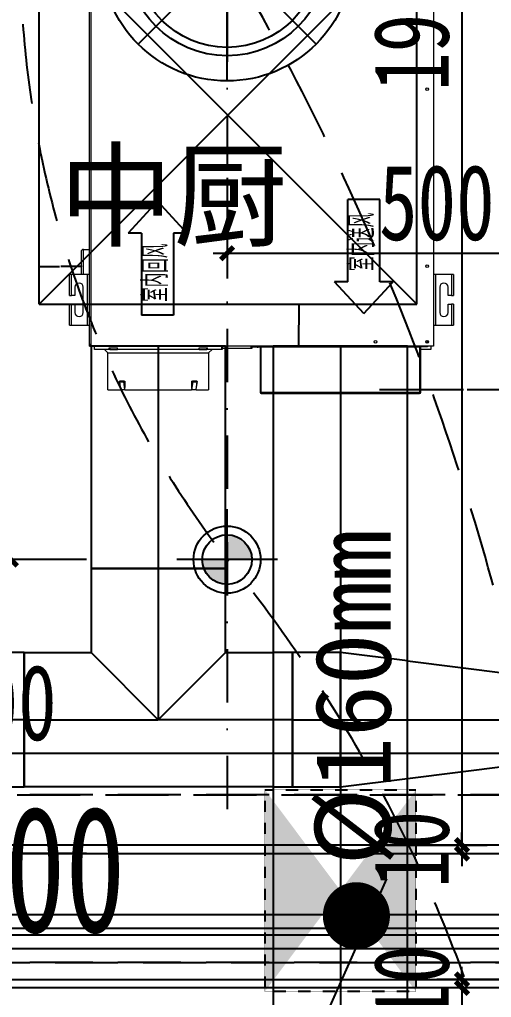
# Model space of a CAD drawing. Header units: millimetres. Extents: x -297 to 39764, y -29258 to 20315.
# Drawn here: x 13760 to 14322, y -18684 to -17519 of the extents above; entities that cross this region are included whole.
import ezdxf

# ---------------------------------------------------------------- set-up
doc = ezdxf.new("R2010")
doc.units = ezdxf.units.MM
for name, pattern in [('_DASH', [0.6, 0.4, -0.2]), ('CENTER2', [1.125, 0.75, -0.125, 0.125, -0.125]), ('DASH', [0.35, 0.25, -0.1]), ('DASHDOT2', [12.7, 6.35, -3.175, 0, -3.175]), ('HIDDEN', [9.525, 6.35, -3.175]), ('HIDDEN2', [0.1875, 0.125, -0.0625])]:
    doc.linetypes.add(name, pattern=pattern)
doc.layers.get('Defpoints').update_dxf_attribs({"color": 250})
for name, color, linetype in [('.-P平面尺寸', 30, 'DASH'), ('.-P建筑梁位', 4, 'Continuous'), ('.P-中心线', 214, 'DASH'), ('.P-墙体尺寸标注', 252, 'Continuous'), ('.p-灯具连线', 6, 'Continuous'), ('.P-装饰轮廓', 180, 'Continuous'), ('.P-门', 4, 'Continuous'), ('.PC-天花尺寸标注', 252, 'Continuous'), ('.PC-天花灯具', 203, 'Continuous'), ('.PC-天花造型', 163, 'Continuous'), ('.PC-灯具尺寸标注', 252, 'Continuous'), ('.PC-综合天花虚线层', 14, 'DASHDOT2'), ('.ZD-插座虚线层', 214, 'DASH'), ('.ZT-空调.检修口', 52, 'Continuous'), ('0-JXK', 130, 'Continuous'), ('0-设备', 1, 'Continuous'), ('DUCT-回风中心线', 5, 'CENTER2'), ('DUCT-回风管', 6, 'Continuous'), ('DUCT-回风管端线', 2, 'Continuous'), ('DUCT-新风中心线', 5, 'CENTER2'), ('DUCT-新风标注', 3, 'Continuous'), ('DUCT-新风管', 3, 'Continuous'), ('FF-TEXT', 2, 'Continuous'), ('Hvac-Hide', 7, 'Continuous'), ('M-VT-DT', 21, 'Continuous'), ('留孔', 1, 'Continuous')]:
    doc.layers.add(name, color=color, linetype=linetype)
doc.styles.add('_DUCT_DIM', font='simplex.shx', dxfattribs={"width": 0.8, "bigfont": 'hztxt.shx'})
doc.styles.add('CHINESE', font='')
doc.styles.add('HZTXT', font='')
doc.styles.get("Standard").update_dxf_attribs({"font": 'arial.ttf'})
doc.styles.add('宋体', font='', dxfattribs={"width": 0.7, "height": 5})
doc.styles.add('文字样式', font='', dxfattribs={"width": 0.75})
doc.styles.get('CHINESE').set_extended_font_data('SimSun')
doc.styles.get('HZTXT').set_extended_font_data('SimSun')
doc.styles.get('宋体').set_extended_font_data('SimSun')
doc.styles.get('文字样式').set_extended_font_data('SimSun')
doc.dimstyles.get("Standard").update_dxf_attribs({"dimtxt": 0.18, "dimasz": 0.18, "dimexe": 0.18, "dimexo": 0.0625, "dimgap": 0.09, "dimtad": 0, "dimtih": 1, "dimtoh": 1, "dimdec": 4, "dimzin": 0, "dimdsep": 46, "dimtxsty": 'Standard', "dimcen": 0.09, "dimadec": 0, "dimazin": 0, "dimtfac": 1, "dimtdec": 4, "dimtofl": 0, "dimtmove": 0, "dimatfit": 3, "dimfxl": 1, "dimtolj": 1, "dimtzin": 0, "dimarcsym": 0})
doc.dimstyles.new('西安1-40（内部尺寸）', dxfattribs={"dimscale": 30, "dimtxt": 3, "dimasz": 0.5, "dimexe": 1, "dimexo": 1, "dimgap": 0.5, "dimtad": 1, "dimdec": 0, "dimrnd": 5, "dimtxsty": '文字样式', "dimblk": 'ARCHTICK', "dimcen": 1, "dimdle": 0.55, "dimclrd": 252, "dimclre": 252, "dimclrt": 30, "dimadec": 0, "dimazin": 0, "dimtfac": 1, "dimtdec": 0, "dimtix": 1, "dimtmove": 2, "dimatfit": 3, "dimfxl": 5, "dimfxlon": 1, "dimarcsym": 0})

# ---------------------------------------------------------------- blocks, each defined once
blk = doc.blocks.new('_ArchTick')
at = {"color": 0, "linetype": 'ByBlock', "const_width": 0.4}
blk.add_lwpolyline([(-0.5, -0.5), (0.5, 0.5)], dxfattribs=at)
blk = doc.blocks.new('*D151')
at = {"layer": '.-P平面尺寸', "color": 252, "lineweight": -2, "transparency": 16777216}
for p, q in [((12811.9, -18672.1), (12811.9, -18844.5)), ((14511.9, -18672.1), (14511.9, -18844.5)), ((12795.4, -18814.5), (14528.4, -18814.5))]:
    blk.add_line(p, q, dxfattribs=at)
at = {"layer": 'Defpoints', "color": 0, "transparency": 16777216}
for p in [(12811.9, -18642.1), (14511.9, -18642.1), (14511.9, -18814.5)]:
    blk.add_point(p, dxfattribs=at)
at = {"layer": '.-P平面尺寸', "color": 252, "lineweight": -2, "transparency": 16777216, "xscale": 15, "yscale": 15, "zscale": 15, "rotation": 180}
blk.add_blockref('_ArchTick', (12811.9, -18814.5), dxfattribs=at)
at = {"layer": '.-P平面尺寸', "color": 252, "lineweight": -2, "transparency": 16777216, "xscale": 15, "yscale": 15, "zscale": 15}
blk.add_blockref('_ArchTick', (14511.9, -18814.5), dxfattribs=at)
at = {"layer": '.-P平面尺寸', "color": 30, "transparency": 16777216, "insert": (13661.9, -18754.5), "char_height": 90, "attachment_point": 5, "style": '文字样式'}
blk.add_mtext('1700', dxfattribs=at)
blk = doc.blocks.new('A$Caaa9b738')
at = {"layer": '.P-门'}
for p, q in [((145.8, 820), (145.8, 80)), ((153.8, 820), (153.8, 80))]:
    blk.add_line(p, q, dxfattribs=at)
at = {"layer": '.P-门', "color": 251}
blk.add_lwpolyline([(129.8, 820), (129.8, 80), (169.8, 80), (169.8, 820)], close=True, dxfattribs=at)
blk = doc.blocks.new('A$Cd2e37dc6')
at = {"layer": '.-P建筑梁位', "color": 4, "linetype": 'DASH', "ltscale": 300}
for p, q in [((5850, 11078.4), (8250, 11078.4)), ((8250, 10878.4), (3900, 10878.4))]:
    blk.add_line(p, q, dxfattribs=at)
blk.add_lwpolyline([(5850, 13178.4), (8250, 13178.4), (8250, 11078.4), (5850, 11078.4)], close=True, dxfattribs=at)
blk.add_lwpolyline([(8700, 7978.4), (9700, 7978.4), (9700, 3078.4), (3900, 3078.4), (3900, 7878.4), (3900, 10878.4), (8700, 10878.4), (8700, 7978.4)], dxfattribs=at)
at = {"layer": '.-P建筑梁位', "color": 250, "linetype": 'DASH', "ltscale": 300, "style": '宋体', "width": 0.7}
blk.add_text('200X400', height=150, dxfattribs=at).set_placement((6423.7, 10914.9))
blk = doc.blocks.new('小吊灯')
at = {"layer": '.PC-天花灯具', "color": 250, "ltscale": 100}
for p, q in [((0, 200), (0, 40)), ((-141.4, 141.4), (-28.3, 28.3)), ((141.4, 141.4), (28.3, 28.3)), ((-40, 0), (-200, 0)), ((40, 0), (200, 0)), ((-141.4, -141.4), (-28.3, -28.3)), ((141.4, -141.4), (28.3, -28.3)), ((0, -200), (0, -40))]:
    blk.add_line(p, q, dxfattribs=at)
at = {"layer": '.PC-天花灯具', "ltscale": 100}
for radius in [200, 146.7]:
    blk.add_circle((0, 0), radius, dxfattribs=at)
at = {"layer": '.PC-天花灯具', "color": 250, "ltscale": 100}
for radius in [160, 40]:
    blk.add_circle((0, 0), radius, dxfattribs=at)
at = {"layer": '.PC-天花灯具'}
blk.add_circle((0, 0), 26.7, dxfattribs=at)
blk = doc.blocks.new('*D241')
at = {"layer": '0-设备', "color": 0, "lineweight": -2, "transparency": 16777216}
for p, q in [((-85189.7, 17115.5), (-85174.5, 17115.5)), ((-85174.7, 17115.3), (-85174.7, 17090.8)), ((-85174.7, 17065.6), (-85174.7, 17090.2)), ((-85189.7, 17065.5), (-85174.5, 17065.5))]:
    blk.add_line(p, q, dxfattribs=at)
at = {"layer": '0-设备', "color": 0, "transparency": 16777216}
for points in [[(-85174.8, 17115.3), (-85174.7, 17115.3), (-85174.7, 17115.5)], [(-85174.8, 17065.6), (-85174.7, 17065.6), (-85174.7, 17065.5)]]:
    blk.add_solid(points, dxfattribs=at)
at = {"layer": 'Defpoints', "color": 0, "transparency": 16777216}
for p in [(-85189.9, 17115.5), (-85189.9, 17065.5), (-85174.7, 17065.5)]:
    blk.add_point(p, dxfattribs=at)
at = {"layer": '0-设备', "color": 0, "transparency": 16777216, "insert": (-85174.7, 17090.5), "char_height": 0.2, "attachment_point": 5}
blk.add_mtext('\\A1;50.0000', dxfattribs=at)
blk = doc.blocks.new('*D242')
at = {"layer": '0-设备', "color": 0, "lineweight": -2, "transparency": 16777216}
for p, q in [((-85484.4, 17160.8), (-85484.4, 17160.1)), ((-85484.2, 17160.3), (-85460, 17160.3)), ((-85434.5, 17160.3), (-85458.7, 17160.3)), ((-85434.4, 17160.8), (-85434.4, 17160.1))]:
    blk.add_line(p, q, dxfattribs=at)
at = {"layer": '0-设备', "color": 0, "transparency": 16777216}
for points in [[(-85484.2, 17160.3), (-85484.2, 17160.3), (-85484.4, 17160.3)], [(-85434.5, 17160.3), (-85434.5, 17160.3), (-85434.4, 17160.3)]]:
    blk.add_solid(points, dxfattribs=at)
at = {"layer": 'Defpoints', "color": 0, "transparency": 16777216}
for p in [(-85484.4, 17161), (-85484.4, 17160.3), (-85434.4, 17161)]:
    blk.add_point(p, dxfattribs=at)
at = {"layer": '0-设备', "color": 0, "transparency": 16777216, "insert": (-85459.4, 17160.3), "char_height": 0.2, "attachment_point": 5}
blk.add_mtext('\\A1;50.0000', dxfattribs=at)
blk = doc.blocks.new('防眩光射灯')
h = blk.add_hatch(color=256)
h.dxf.hatch_style = 1
h.paths.add_polyline_path([(29.6, 0, 0.414214), (0, 29.6), (0, 0)])
h.paths.add_polyline_path([(0, 0), (-29.6, 0, 0.414214), (0, -29.6)])
for p, q in [((0, 40), (0, -60)), ((-60, 0), (60, 0))]:
    blk.add_line(p, q)
blk.add_lwpolyline([(0, 112, 0, 50, 0), (0, 87.2, 0, 0, 0), (0, 40, 0, 0, 0)], format="xyseb")
blk.add_circle((0, 0), 40)
at = {"color": 250}
blk.add_circle((0, 0), 29.6, dxfattribs=at)
blk = doc.blocks.new('*D690')
at = {"layer": '.P-墙体尺寸标注', "color": 252, "linetype": 'ByBlock', "lineweight": -2, "transparency": 16777216}
for p, q in [((12911.9, -18770.5), (12911.9, -18890.5)), ((14511.9, -18770.5), (14511.9, -18890.5)), ((14528.4, -18860.5), (12895.4, -18860.5))]:
    blk.add_line(p, q, dxfattribs=at)
at = {"layer": 'Defpoints', "color": 0, "linetype": 'ByBlock', "transparency": 16777216}
for p in [(12911.9, -18641.8), (14511.9, -18642.1), (12911.9, -18860.5)]:
    blk.add_point(p, dxfattribs=at)
at = {"layer": '.P-墙体尺寸标注', "color": 252, "linetype": 'ByBlock', "lineweight": -2, "transparency": 16777216, "xscale": 15, "yscale": 15, "zscale": 15, "rotation": 180}
blk.add_blockref('_ArchTick', (12911.9, -18860.5), dxfattribs=at)
at = {"layer": '.P-墙体尺寸标注', "color": 252, "linetype": 'ByBlock', "lineweight": -2, "transparency": 16777216, "xscale": 15, "yscale": 15, "zscale": 15}
blk.add_blockref('_ArchTick', (14511.9, -18860.5), dxfattribs=at)
at = {"layer": '.P-墙体尺寸标注', "color": 30, "linetype": 'ByBlock', "transparency": 16777216, "insert": (13711.9, -18800.5), "char_height": 90, "attachment_point": 5, "style": '文字样式'}
blk.add_mtext('1600', dxfattribs=at)
blk = doc.blocks.new('*D694')
at = {"layer": '.P-墙体尺寸标注', "color": 252, "linetype": 'ByBlock', "lineweight": -2, "transparency": 16777216}
for p, q in [((12911.9, -18482.9), (12911.9, -18362.9)), ((14511.9, -18482.9), (14511.9, -18362.9)), ((14528.4, -18392.9), (12895.4, -18392.9))]:
    blk.add_line(p, q, dxfattribs=at)
at = {"layer": 'Defpoints', "color": 0, "linetype": 'ByBlock', "transparency": 16777216}
for p in [(12911.9, -18392.9), (12911.9, -18541.8), (14511.9, -18542.1)]:
    blk.add_point(p, dxfattribs=at)
at = {"layer": '.P-墙体尺寸标注', "color": 252, "linetype": 'ByBlock', "lineweight": -2, "transparency": 16777216, "xscale": 15, "yscale": 15, "zscale": 15, "rotation": 180}
blk.add_blockref('_ArchTick', (12911.9, -18392.9), dxfattribs=at)
at = {"layer": '.P-墙体尺寸标注', "color": 252, "linetype": 'ByBlock', "lineweight": -2, "transparency": 16777216, "xscale": 15, "yscale": 15, "zscale": 15}
blk.add_blockref('_ArchTick', (14511.9, -18392.9), dxfattribs=at)
at = {"layer": '.P-墙体尺寸标注', "color": 30, "linetype": 'ByBlock', "transparency": 16777216, "insert": (13711.9, -18332.9), "char_height": 90, "attachment_point": 5, "style": '文字样式'}
blk.add_mtext('1600', dxfattribs=at)
blk = doc.blocks.new('*D780')
at = {"layer": '.PC-天花尺寸标注', "color": 252, "linetype": 'ByBlock', "lineweight": -2, "transparency": 16777216}
for p, q in [((14286.9, -16505.6), (14286.9, -18518.6)), ((14196.9, -16522.1), (14316.9, -16522.1)), ((14196.9, -18502.1), (14316.9, -18502.1))]:
    blk.add_line(p, q, dxfattribs=at)
at = {"layer": 'Defpoints', "color": 0, "linetype": 'ByBlock', "transparency": 16777216}
for p in [(14094.5, -16522.1), (14099.5, -18502.1), (14286.9, -18502.1)]:
    blk.add_point(p, dxfattribs=at)
at = {"layer": '.PC-天花尺寸标注', "color": 252, "linetype": 'ByBlock', "lineweight": -2, "transparency": 16777216, "xscale": 15, "yscale": 15, "zscale": 15}
for p, rotation in [((14286.9, -16522.1), 90), ((14286.9, -18502.1), 270)]:
    blk.add_blockref('_ArchTick', p, dxfattribs=dict(at, rotation=rotation))
at = {"layer": '.PC-天花尺寸标注', "color": 30, "linetype": 'ByBlock', "transparency": 16777216, "insert": (14226.9, -17512.1), "char_height": 90, "attachment_point": 5, "rotation": 90, "style": '文字样式'}
blk.add_mtext('1980', dxfattribs=at)
blk = doc.blocks.new('*D781')
at = {"layer": '.PC-天花尺寸标注', "color": 252, "linetype": 'ByBlock', "lineweight": -2, "transparency": 16777216}
for p, q in [((14286.9, -18502.1), (14286.9, -18487.1)), ((14196.9, -18502.1), (14316.9, -18502.1)), ((14286.9, -18502.1), (14286.9, -18512.1)), ((14286.9, -18512.1), (14316.9, -18512.1)), ((14286.9, -18512.1), (14286.9, -18527.1))]:
    blk.add_line(p, q, dxfattribs=at)
at = {"layer": 'Defpoints', "color": 0, "linetype": 'ByBlock', "transparency": 16777216}
for p in [(14099.5, -18502.1), (14286.9, -18512.1, 0), (14286.9, -18512.1)]:
    blk.add_point(p, dxfattribs=at)
at = {"layer": '.PC-天花尺寸标注', "color": 252, "linetype": 'ByBlock', "lineweight": -2, "transparency": 16777216, "xscale": 15, "yscale": 15, "zscale": 15}
for p, rotation in [((14286.9, -18502.1), 270), ((14286.9, -18512.1), 90)]:
    blk.add_blockref('_ArchTick', p, dxfattribs=dict(at, rotation=rotation))
at = {"layer": '.PC-天花尺寸标注', "color": 30, "linetype": 'ByBlock', "transparency": 16777216, "insert": (14226.9, -18507.1), "char_height": 90, "attachment_point": 5, "rotation": 90, "style": '文字样式'}
blk.add_mtext('10', dxfattribs=at)
blk = doc.blocks.new('*D787')
at = {"layer": '.PC-天花尺寸标注', "color": 252, "linetype": 'ByBlock', "lineweight": -2, "transparency": 16777216}
for p, q in [((14286.9, -18662.1), (14286.9, -18647.1)), ((14376.9, -18662.1), (14256.9, -18662.1)), ((14286.9, -18662.1), (14286.9, -18672.1)), ((14376.9, -18672.1), (14256.9, -18672.1)), ((14286.9, -18672.1), (14286.9, -18687.1))]:
    blk.add_line(p, q, dxfattribs=at)
at = {"layer": 'Defpoints', "color": 0, "linetype": 'ByBlock', "transparency": 16777216}
for p in [(15641.9, -18662.1), (14286.9, -18672.1), (15631.9, -18672.1)]:
    blk.add_point(p, dxfattribs=at)
at = {"layer": '.PC-天花尺寸标注', "color": 252, "linetype": 'ByBlock', "lineweight": -2, "transparency": 16777216, "xscale": 15, "yscale": 15, "zscale": 15}
for p, rotation in [((14286.9, -18662.1), 270), ((14286.9, -18672.1), 90)]:
    blk.add_blockref('_ArchTick', p, dxfattribs=dict(at, rotation=rotation))
at = {"layer": '.PC-天花尺寸标注', "color": 30, "linetype": 'ByBlock', "transparency": 16777216, "insert": (14226.9, -18667.1), "char_height": 90, "attachment_point": 5, "rotation": 90, "style": '文字样式'}
blk.add_mtext('10', dxfattribs=at)
blk = doc.blocks.new('*D788')
at = {"layer": '.PC-天花尺寸标注', "color": 252, "linetype": 'ByBlock', "lineweight": -2, "transparency": 16777216}
for p, q in [((14286.9, -18655.6), (14286.9, -18928.6)), ((14376.9, -18672.1), (14256.9, -18672.1)), ((14376.9, -18912.1), (14256.9, -18912.1))]:
    blk.add_line(p, q, dxfattribs=at)
at = {"layer": 'Defpoints', "color": 0, "linetype": 'ByBlock', "transparency": 16777216}
for p in [(15631.9, -18672.1), (14286.9, -18912.1), (15391.9, -18912.1)]:
    blk.add_point(p, dxfattribs=at)
at = {"layer": '.PC-天花尺寸标注', "color": 252, "linetype": 'ByBlock', "lineweight": -2, "transparency": 16777216, "xscale": 15, "yscale": 15, "zscale": 15}
for p, rotation in [((14286.9, -18672.1), 90), ((14286.9, -18912.1), 270)]:
    blk.add_blockref('_ArchTick', p, dxfattribs=dict(at, rotation=rotation))
at = {"layer": '.PC-天花尺寸标注', "color": 30, "linetype": 'ByBlock', "transparency": 16777216, "insert": (14226.9, -18792.1), "char_height": 90, "attachment_point": 5, "rotation": 90, "style": '文字样式'}
blk.add_mtext('240', dxfattribs=at)
blk = doc.blocks.new('*D851')
at = {"layer": '.PC-灯具尺寸标注', "color": 252, "linetype": 'ByBlock', "lineweight": -2, "transparency": 16777216}
for p, q in [((13749.2, -18528.6), (13749.2, -18145.6)), ((13839.2, -18162.1), (13719.2, -18162.1)), ((13839.2, -18512.1), (13719.2, -18512.1))]:
    blk.add_line(p, q, dxfattribs=at)
at = {"layer": 'Defpoints', "color": 0, "linetype": 'ByBlock', "transparency": 16777216}
for p in [(13749.2, -18162.1), (14006.9, -18162.1, 0), (14006.9, -18512.1, 0)]:
    blk.add_point(p, dxfattribs=at)
at = {"layer": '.PC-灯具尺寸标注', "color": 252, "linetype": 'ByBlock', "lineweight": -2, "transparency": 16777216, "xscale": 15, "yscale": 15, "zscale": 15}
for p, rotation in [((13749.2, -18162.1), 90), ((13749.2, -18512.1), 270)]:
    blk.add_blockref('_ArchTick', p, dxfattribs=dict(at, rotation=rotation))
at = {"layer": '.PC-灯具尺寸标注', "color": 30, "linetype": 'ByBlock', "transparency": 16777216, "insert": (13689.2, -18337.1), "char_height": 90, "attachment_point": 5, "rotation": 90, "style": '文字样式'}
blk.add_mtext('350', dxfattribs=at)
blk = doc.blocks.new('*D852')
at = {"layer": '.PC-灯具尺寸标注', "color": 252, "linetype": 'ByBlock', "lineweight": -2, "transparency": 16777216}
for p, q in [((13749.2, -18178.6), (13749.2, -17425.6)), ((13839.2, -17442.1), (13719.2, -17442.1)), ((13839.2, -18162.1), (13719.2, -18162.1))]:
    blk.add_line(p, q, dxfattribs=at)
at = {"layer": 'Defpoints', "color": 0, "linetype": 'ByBlock', "transparency": 16777216}
for p in [(13749.2, -17442.1), (14006.9, -17442.1, 0), (14006.9, -18162.1, 0)]:
    blk.add_point(p, dxfattribs=at)
at = {"layer": '.PC-灯具尺寸标注', "color": 252, "linetype": 'ByBlock', "lineweight": -2, "transparency": 16777216, "xscale": 15, "yscale": 15, "zscale": 15}
for p, rotation in [((13749.2, -17442.1), 90), ((13749.2, -18162.1), 270)]:
    blk.add_blockref('_ArchTick', p, dxfattribs=dict(at, rotation=rotation))
at = {"layer": '.PC-灯具尺寸标注', "color": 30, "linetype": 'ByBlock', "transparency": 16777216, "insert": (13689.2, -17802.1), "char_height": 90, "attachment_point": 5, "rotation": 90, "style": '文字样式'}
blk.add_mtext('720', dxfattribs=at)
blk = doc.blocks.new('*D855')
at = {"layer": '.PC-灯具尺寸标注', "color": 252, "linetype": 'ByBlock', "lineweight": -2, "transparency": 16777216}
for p, q in [((14006.9, -17707.3), (14006.9, -17827.3)), ((14506.9, -17707.3), (14506.9, -17827.3)), ((13990.4, -17797.3), (14523.4, -17797.3))]:
    blk.add_line(p, q, dxfattribs=at)
at = {"layer": 'Defpoints', "color": 0, "linetype": 'ByBlock', "transparency": 16777216}
for p in [(14006.9, -17442.1, 0), (14506.9, -17442.1, 0), (14506.9, -17797.3)]:
    blk.add_point(p, dxfattribs=at)
at = {"layer": '.PC-灯具尺寸标注', "color": 252, "linetype": 'ByBlock', "lineweight": -2, "transparency": 16777216, "xscale": 15, "yscale": 15, "zscale": 15, "rotation": 180}
blk.add_blockref('_ArchTick', (14006.9, -17797.3), dxfattribs=at)
at = {"layer": '.PC-灯具尺寸标注', "color": 252, "linetype": 'ByBlock', "lineweight": -2, "transparency": 16777216, "xscale": 15, "yscale": 15, "zscale": 15}
blk.add_blockref('_ArchTick', (14506.9, -17797.3), dxfattribs=at)
at = {"layer": '.PC-灯具尺寸标注', "color": 30, "linetype": 'ByBlock', "transparency": 16777216, "insert": (14256.9, -17737.3), "char_height": 90, "attachment_point": 5, "style": '文字样式'}
blk.add_mtext('500', dxfattribs=at)
blk = doc.blocks.new('retrrrrrrrr')
at = {"layer": '0-JXK', "color": 250}
for p, q in [((-85484.35769, 17115.45405, 0.00002), (-85484.3816, 17565.45405, 0.00002)), ((-85034.35769, 17115.45405, 0.00002), (-85484.3816, 17565.45405, 0.00002)), ((-85484.35769, 17115.45405, 0.00002), (-85034.35769, 17565.45405, 0.00002)), ((-85034.35769, 17115.45405, 0.00002), (-85034.35769, 17565.45405, 0.00002)), ((-85484.36964, 17115.45405, 0.00002), (-85034.36964, 17115.45405, 0.00002))]:
    blk.add_line(p, q, dxfattribs=at)
at = {"layer": '0-设备', "color": 250, "linetype": 'Continuous', "lineweight": 15}
for p, q in [((-85424.35769, 17067.36116, 0.00002), (-85424.35769, 17644.54695, 0.00002)), ((-85422.42109, 17067.39065, 0.00002), (-85422.42109, 17644.51745, 0.00002)), ((-85014.35769, 17646.45405, 0.00002), (-85014.35769, 17065.45405, 0.00002)), ((-85434.35769, 17177.46778, 0.00002), (-85434.35769, 17150.45405, 0.00002)), ((-85431.35769, 17150.45405, 0.00002), (-85431.35769, 17180.46778, 0.00002)), ((-85431.35769, 17180.46778, 0.00002), (-85424.35769, 17180.46778, 0.00002)), ((-85424.35769, 17150.45405, 0.00002), (-85448.35769, 17150.45405, 0.00002)), ((-85448.35769, 17125.45405, 0.00002), (-85448.35769, 17150.45405, 0.00002)), ((-85445.62109, 17125.45405, 0.00002), (-85445.62109, 17150.45405, 0.00002)), ((-85427.09429, 17150.45405, 0.00002), (-85427.09429, 17090.45405, 0.00002)), ((-85011.62109, 17150.45405, 0.00002), (-85014.35769, 17150.45405, 0.00002)), ((-85011.62109, 17090.45405, 0.00002), (-85011.62109, 17150.45405, 0.00002)), ((-84993.09429, 17150.45405, 0.00002), (-85011.62109, 17150.45405, 0.00002)), ((-84993.09429, 17150.45405, 0.00002), (-84993.09429, 17125.45405, 0.00002)), ((-84990.35769, 17150.45405, 0.00002), (-84993.09429, 17150.45405, 0.00002)), ((-84990.35769, 17150.45405, 0.00002), (-84990.35769, 17125.45405, 0.00002)), ((-85441.72599, 17135.45405, 0.00002), (-85441.72599, 17125.45405, 0.00002)), ((-85431.72599, 17105.45405, 0.00002), (-85431.72599, 17135.45405, 0.00002)), ((-85006.98939, 17135.45405, 0.00002), (-85006.98939, 17105.45405, 0.00002)), ((-84996.98939, 17125.45405, 0.00002), (-84996.98939, 17135.45405, 0.00002)), ((-85448.35769, 17125.45405, 0.00002), (-85445.62109, 17125.45405, 0.00002)), ((-85441.72599, 17125.45405, 0.00002), (-85445.62109, 17125.45405, 0.00002)), ((-84993.09429, 17125.45405, 0.00002), (-84996.98939, 17125.45405, 0.00002)), ((-84993.09429, 17125.45405, 0.00002), (-84990.35769, 17125.45405, 0.00002)), ((-85448.35769, 17090.45405, 0.00002), (-85448.35769, 17115.45405, 0.00002)), ((-85445.62109, 17115.45405, 0.00002), (-85448.35769, 17115.45405, 0.00002)), ((-85445.62109, 17090.45405, 0.00002), (-85445.62109, 17115.45405, 0.00002)), ((-85445.62109, 17115.45405, 0.00002), (-85441.72599, 17115.45405, 0.00002)), ((-85441.72599, 17115.45405, 0.00002), (-85441.72599, 17105.45405, 0.00002)), ((-84996.98939, 17115.45405, 0.00002), (-84993.09429, 17115.45405, 0.00002)), ((-84996.98939, 17105.45405, 0.00002), (-84996.98939, 17115.45405, 0.00002)), ((-84993.09429, 17115.45405, 0.00002), (-84993.09429, 17090.45405, 0.00002)), ((-84990.35769, 17115.45405, 0.00002), (-84993.09429, 17115.45405, 0.00002)), ((-84990.35769, 17115.45405, 0.00002), (-84990.35769, 17090.45405, 0.00002)), ((-85448.35769, 17090.45405, 0.00002), (-85445.62109, 17090.45405, 0.00002)), ((-85445.62109, 17090.45405, 0.00002), (-85427.09429, 17090.45405, 0.00002)), ((-85427.09429, 17090.45405, 0.00002), (-85424.35769, 17090.45405, 0.00002)), ((-85014.35769, 17090.45405, 0.00002), (-85011.62109, 17090.45405, 0.00002)), ((-85011.62109, 17090.45405, 0.00002), (-84993.09429, 17090.45405, 0.00002)), ((-84993.09429, 17090.45405, 0.00002), (-84990.35769, 17090.45405, 0.00002)), ((-85424.35769, 17067.36116, 0.00002), (-85423.15769, 17067.36116, 0.00002)), ((-85424.35769, 17065.45405, 0.00002), (-85424.35769, 17067.36116, 0.00002)), ((-85424.35769, 17065.45405, 0.00002), (-85422.62109, 17065.45405, 0.00002)), ((-85422.62109, 17065.45405, 0.00002), (-85422.62109, 17067.38542, 0.00002)), ((-85422.62109, 17065.45405, 0.00002), (-85422.45059, 17065.45405, 0.00002)), ((-85422.45059, 17065.45405, 0.00002), (-85422.45059, 17066.65405, 0.00002)), ((-85136.2648, 17065.45405, 0.00002), (-85422.45059, 17065.45405, 0.00002)), ((-85418.35769, 17061.45405, 0.00002), (-85418.35769, 17065.45405, 0.00002)), ((-85400.81912, 17061.45405, 0.00002), (-85418.35769, 17061.45405, 0.00002)), ((-85402.35769, 17057.45405, 0.00002), (-85406.35769, 17061.45405, 0.00002)), ((-85400.81912, 17061.45405, 0.00002), (-85400.81912, 17063.45405, 0.00002)), ((-85400.81912, 17063.45405, 0.00002), (-85390.91963, 17063.45405, 0.00002)), ((-85400.10896, 17061.45405, 0.00002), (-85400.81912, 17061.45405, 0.00002)), ((-85400.10896, 17061.45405, 0.00002), (-85400.10896, 17063.45405, 0.00002)), ((-85399.47947, 17062.95405, 0.00002), (-85400.10896, 17062.95405, 0.00002)), ((-85400.10896, 17062.45405, 0.00002), (-85399.97947, 17062.45405, 0.00002)), ((-85400.10896, 17061.45405, 0.00002), (-85390.91963, 17061.45405, 0.00002)), ((-85399.47947, 17063.45405, 0.00002), (-85399.47947, 17062.95405, 0.00002)), ((-85390.91963, 17061.45405, 0.00002), (-85390.91963, 17063.45405, 0.00002)), ((-85293.79576, 17061.45405, 0.00002), (-85390.91963, 17061.45405, 0.00002)), ((-85293.79576, 17061.45405, 0.00002), (-85293.79576, 17063.45405, 0.00002)), ((-85293.79576, 17063.45405, 0.00002), (-85283.89626, 17063.45405, 0.00002)), ((-85293.79576, 17061.45405, 0.00002), (-85284.60643, 17061.45405, 0.00002)), ((-85285.23592, 17062.95405, 0.00002), (-85285.23592, 17063.45405, 0.00002)), ((-85284.60643, 17062.95405, 0.00002), (-85285.23592, 17062.95405, 0.00002)), ((-85284.73592, 17062.45405, 0.00002), (-85284.60643, 17062.45405, 0.00002)), ((-85284.60643, 17061.45405, 0.00002), (-85284.60643, 17063.45405, 0.00002)), ((-85283.89626, 17061.45405, 0.00002), (-85284.60643, 17061.45405, 0.00002)), ((-85283.89626, 17061.45405, 0.00002), (-85283.89626, 17063.45405, 0.00002)), ((-85266.35769, 17061.45405, 0.00002), (-85283.89626, 17061.45405, 0.00002)), ((-85278.35769, 17061.45405, 0.00002), (-85282.35769, 17057.45405, 0.00002)), ((-85266.86235, 17065.45405, 0.00002), (-85266.86235, 17062.45405, 0.00002)), ((-85265.86235, 17062.45405, 0.00002), (-85266.86235, 17062.45405, 0.00002)), ((-85266.35769, 17062.45405, 0.00002), (-85266.35769, 17061.45405, 0.00002)), ((-85265.86235, 17065.45405, 0.00002), (-85265.86235, 17062.45405, 0.00002)), ((-85232.06235, 17062.45405, 0.00002), (-85265.86235, 17062.45405, 0.00002)), ((-85232.06235, 17065.45405, 0.00002), (-85232.06235, 17062.45405, 0.00002)), ((-85231.06235, 17062.45405, 0.00002), (-85232.06235, 17062.45405, 0.00002)), ((-85231.06235, 17065.45405, 0.00002), (-85231.06235, 17062.45405, 0.00002)), ((-85231.06235, 17064.45405, 0.00002), (-85224.36533, 17064.45405, 0.00002)), ((-85229.05769, 17065.45405, 0.00002), (-85229.05769, 17064.65405, 0.00002)), ((-85221.65769, 17064.65405, 0.00002), (-85229.05769, 17064.65405, 0.00002)), ((-85224.36533, 17063.95405, 0.00002), (-85224.36533, 17064.45405, 0.00002)), ((-85224.36533, 17063.95405, 0.00002), (-85223.36533, 17063.95405, 0.00002)), ((-85223.36533, 17063.95405, 0.00002), (-85223.36533, 17064.45405, 0.00002)), ((-85223.36533, 17064.45405, 0.00002), (-85221.21048, 17064.45405, 0.00002)), ((-85221.65769, 17064.65405, 0.00002), (-85221.65769, 17065.45405, 0.00002)), ((-85221.05769, 17064.05405, 0.00002), (-85220.25769, 17064.05405, 0.00002)), ((-85221.05769, 17064.05405, 0.00002), (-85221.05769, 17010.25405, 0.00002)), ((-85220.31605, 17064.45405, 0.00002), (-85219.65769, 17064.45405, 0.00002)), ((-85220.25769, 17064.05405, 0.00002), (-85220.25769, 17010.25405, 0.00002)), ((-85219.65769, 17064.65405, 0.00002), (-85030.85769, 17064.65405, 0.00002)), ((-85219.65769, 17010.25405, 0.00002), (-85219.65769, 17064.65405, 0.00002)), ((-85216.35769, 17064.65405, 0.00002), (-85216.35769, 17065.45405, 0.00002)), ((-85205.35769, 17065.45405, 0.00002), (-85205.35769, 17064.65405, 0.00002)), ((-85200.35769, 17064.65405, 0.00002), (-85200.35769, 17065.45405, 0.00002)), ((-85194.35769, 17065.45405, 0.00002), (-85194.35769, 17064.65405, 0.00002)), ((-85189.35769, 17064.65405, 0.00002), (-85189.35769, 17065.45405, 0.00002)), ((-85178.35769, 17065.45405, 0.00002), (-85178.35769, 17064.65405, 0.00002)), ((-85169.35769, 17064.65405, 0.00002), (-85169.35769, 17065.45405, 0.00002)), ((-85014.35769, 17065.45405, 0.00002), (-85136.2648, 17065.45405, 0.00002)), ((-85030.85769, 17064.65405, 0.00002), (-85030.85769, 17010.25405, 0.00002)), ((-85030.25769, 17064.65405, 0.00002), (-85030.85769, 17064.65405, 0.00002)), ((-85030.25769, 17064.05405, 0.00002), (-85030.25769, 17064.65405, 0.00002)), ((-85030.25769, 17010.25405, 0.00002), (-85030.25769, 17064.05405, 0.00002)), ((-85029.45769, 17064.05405, 0.00002), (-85030.25769, 17064.05405, 0.00002)), ((-85029.45769, 17010.25405, 0.00002), (-85029.45769, 17064.05405, 0.00002)), ((-85029.35769, 17061.45405, 0.00002), (-85029.45769, 17061.35405, 0.00002)), ((-85017.35769, 17061.45405, 0.00002), (-85029.45769, 17061.45405, 0.00002)), ((-85028.85769, 17064.65405, 0.00002), (-85028.85769, 17065.45405, 0.00002)), ((-85021.45769, 17064.65405, 0.00002), (-85028.85769, 17064.65405, 0.00002)), ((-85021.45769, 17065.45405, 0.00002), (-85021.45769, 17064.65405, 0.00002)), ((-85021.35769, 17068.93419, 0.00002), (-85021.35769, 17071.97392, 0.00002)), ((-85017.35769, 17065.45405, 0.00002), (-85017.35769, 17061.45405, 0.00002)), ((-85402.35769, 17013.45405, 0.00002), (-85402.35769, 17057.45405, 0.00002)), ((-85402.35769, 17057.45405, 0.00002), (-85342.35769, 17057.45405, 0.00002)), ((-85342.35769, 17057.45405, 0.00002), (-85282.35769, 17057.45405, 0.00002)), ((-85282.35769, 17057.45405, 0.00002), (-85282.35769, 17013.45405, 0.00002)), ((-85387.21595, 17014.19004, 0.00002), (-85388.56597, 17023.22225, 0.00002)), ((-85383.15055, 17023.45405, 0.00002), (-85388.37388, 17023.45405, 0.00002)), ((-85388.36624, 17022.85065, 0.00002), (-85383.85001, 17022.85065, 0.00002)), ((-85386.98208, 17013.59003, 0.00002), (-85388.36624, 17022.85065, 0.00002)), ((-85383.85001, 17022.85065, 0.00002), (-85382.46585, 17013.59003, 0.00002)), ((-85382.09197, 17015.87174, 0.00002), (-85383.22366, 17023.44324, 0.00002)), ((-85383.15055, 17023.45405, 0.00002), (-85382.09197, 17023.45405, 0.00002)), ((-85382.09197, 17023.45405, 0.00002), (-85382.09197, 17015.87174, 0.00002)), ((-85302.62342, 17023.45405, 0.00002), (-85302.62342, 17015.87174, 0.00002)), ((-85302.62342, 17023.45405, 0.00002), (-85301.56484, 17023.45405, 0.00002)), ((-85301.49172, 17023.44324, 0.00002), (-85302.62342, 17015.87174, 0.00002)), ((-85302.24954, 17013.59003, 0.00002), (-85300.86538, 17022.85065, 0.00002)), ((-85296.3415, 17023.45405, 0.00002), (-85301.56484, 17023.45405, 0.00002)), ((-85300.86538, 17022.85065, 0.00002), (-85296.34915, 17022.85065, 0.00002)), ((-85296.34915, 17022.85065, 0.00002), (-85297.73331, 17013.59003, 0.00002)), ((-85296.14942, 17023.22225, 0.00002), (-85297.49264, 17014.23552, 0.00002)), ((-85402.35769, 17013.45405, 0.00002), (-85387.31531, 17013.45405, 0.00002)), ((-85382.09197, 17013.45405, 0.00002), (-85387.31531, 17013.45405, 0.00002)), ((-85382.09197, 17013.45405, 0.00002), (-85302.62342, 17013.45405, 0.00002)), ((-85297.40008, 17013.45405, 0.00002), (-85302.62342, 17013.45405, 0.00002)), ((-85297.40008, 17013.45405, 0.00002), (-85282.35769, 17013.45405, 0.00002)), ((-85220.25769, 17010.25405, 0.00002), (-85221.05769, 17010.25405, 0.00002)), ((-85030.85769, 17010.25405, 0.00002), (-85219.65769, 17010.25405, 0.00002)), ((-85219.65769, 17010.25405, 0.00002), (-85219.65769, 17008.98914, 0.00002)), ((-85219.65769, 17008.98914, 0.00002), (-85219.65769, 17008.85405, 0.00002)), ((-85219.65769, 17008.85405, 0.00002), (-85030.85769, 17008.85405, 0.00002)), ((-85030.85769, 17008.98914, 0.00002), (-85030.85769, 17010.25405, 0.00002)), ((-85030.85769, 17010.25405, 0.00002), (-85030.25769, 17010.25405, 0.00002)), ((-85030.85769, 17008.98914, 0.00002), (-85030.85769, 17008.85405, 0.00002)), ((-85030.25769, 17008.85405, 0.00002), (-85030.85769, 17008.85405, 0.00002)), ((-85030.25769, 17010.25405, 0.00002), (-85029.45769, 17010.25405, 0.00002)), ((-85030.25769, 17008.98914, 0.00002), (-85030.25769, 17008.85405, 0.00002))]:
    blk.add_line(p, q, dxfattribs=at)
at = {"layer": '0-设备', "color": 250}
for p, q in [((-85343.35769, 17238.01953, 0.00002), (-85378.2339, 17200.00733, 0.00002)), ((-85343.35769, 17238.01953, 0.00002), (-85308.48149, 17200.00733, 0.00002)), ((-85116.33838, 17142.06392, 0.00002), (-85116.33838, 17240.0195, 0.00002)), ((-85078.37701, 17240.0195, 0.00002), (-85116.33838, 17240.0195, 0.00002)), ((-85078.37701, 17142.06392, 0.00002), (-85078.37701, 17240.0195, 0.00002)), ((-85362.33838, 17200.00733, 0.00002), (-85378.2339, 17200.00733, 0.00002)), ((-85362.33838, 17200.00733, 0.00002), (-85362.33838, 17102.05174, 0.00002)), ((-85308.48149, 17200.00733, 0.00002), (-85324.37701, 17200.00733, 0.00002)), ((-85324.37701, 17200.00733, 0.00002), (-85324.37701, 17102.05174, 0.00002)), ((-85097.35769, 17104.05172, 0.00002), (-85132.2339, 17142.06392, 0.00002)), ((-85116.33838, 17142.06392, 0.00002), (-85132.2339, 17142.06392, 0.00002)), ((-85097.35769, 17104.05172, 0.00002), (-85062.48149, 17142.06392, 0.00002)), ((-85062.48149, 17142.06392, 0.00002), (-85078.37701, 17142.06392, 0.00002)), ((-85324.37701, 17102.05174, 0.00002), (-85362.33838, 17102.05174, 0.00002)), ((-85070.25769, 16431.11591), (-85334.87877, 15836.91592))]:
    blk.add_line(p, q, dxfattribs=at)
at = {"layer": '0-设备', "color": 250, "linetype": 'Continuous', "lineweight": 15, "elevation": 0.00002, "flags": 128}
for points in [[(-85382.46585, 17013.59003), (-85382.43925, 17013.58715), (-85382.41343, 17013.59615), (-85382.38049, 17013.62489), (-85382.33356, 17013.7013), (-85382.23856, 17014.0094), (-85382.09644, 17015.50135), (-85382.09197, 17015.87174)], [(-85302.62342, 17015.87174), (-85302.58887, 17014.87174), (-85302.54633, 17014.43306), (-85302.50274, 17014.14076), (-85302.46191, 17013.94462), (-85302.4249, 17013.8123), (-85302.3738, 17013.68511), (-85302.33903, 17013.62991), (-85302.30577, 17013.59847), (-85302.27864, 17013.58751), (-85302.24954, 17013.59003)], [(-85387.21491, 17014.19019), (-85387.20837, 17014.14076), (-85387.17205, 17013.94462), (-85387.13908, 17013.8123), (-85387.09345, 17013.68511), (-85387.06236, 17013.62991), (-85387.03256, 17013.59847), (-85387.00822, 17013.58751), (-85386.98208, 17013.59003)], [(-85297.73331, 17013.59003), (-85297.70942, 17013.58715), (-85297.68625, 17013.59615), (-85297.65673, 17013.62489), (-85297.61476, 17013.7013), (-85297.53006, 17014.0094), (-85297.51079, 17014.23751)]]:
    blk.add_lwpolyline(points, dxfattribs=at)
at = {"layer": '0-设备', "color": 250, "linetype": 'Continuous', "lineweight": 15}
for centre in [(-85021.85769, 17371.45405, 0.00002), (-85021.85769, 17250.45405, 0.00002), (-85021.85769, 17160.45405, 0.00002), (-85083.35769, 17070.45405, 0.00002), (-85021.85769, 17070.45405, 0.00002)]:
    blk.add_circle(centre, 1.6, dxfattribs=at)
for centre, radius, start, end in [((-85431.35769, 17177.46778, 0.00002), 3, 90, 180), ((-85436.72599, 17135.45405, 0.00002), 5, 0, 180), ((-85001.98939, 17135.45405, 0.00002), 5, 0, 180), ((-85436.72599, 17105.45405, 0.00002), 5, 180, 0), ((-85001.98939, 17105.45405, 0.00002), 5, 180, 0), ((-85422.42082, 17003.77706, 0.00002), 63.6136, 90, 91.74477941), ((-85486.03469, 17067.39093, 0.00002), 63.6136, 358.25522059, 359.99975583), ((-85399.97947, 17062.95405, 0.00002), 0.5, 270, 0), ((-85284.73592, 17062.95405, 0.00002), 0.5, 180, 270), ((-85221.65769, 17064.05405, 0.00002), 1.4, 0, 90), ((-85221.65769, 17064.05405, 0.00002), 0.6, 0, 90), ((-85028.85769, 17064.05405, 0.00002), 1.4, 90, 180), ((-85028.85769, 17064.05405, 0.00002), 0.6, 90, 180), ((-85388.37359, 17023.19934, 0.00002), 0.25472, 90.06697418, 106.75174958), ((-85383.15025, 17023.19934, 0.00002), 0.25472, 90.06697541, 106.75174951), ((-85301.56514, 17023.19934, 0.00002), 0.25472, 73.24825024, 89.93302166), ((-85296.3418, 17023.19934, 0.00002), 0.25472, 73.24825023, 89.93302221), ((-85219.65769, 17010.25405, 0.00002), 1.4, 180, 270), ((-85219.65769, 17010.25405, 0.00002), 0.6, 180, 270), ((-85030.85769, 17010.25405, 0.00002), 0.6, 270, 0), ((-85030.85769, 17010.25405, 0.00002), 1.4, 270, 0)]:
    blk.add_arc(centre, radius, start, end, dxfattribs=at)
at = {"layer": '0-设备', "color": 250, "linetype": 'Continuous', "lineweight": 15, "extrusion": (0, 0, -1)}
for centre, major_axis, ratio, start_param, end_param in [((-85388.02033, 17022.95405, 0.00002), (-0.5086, 0.43823), 0.4733142611, -1.2767899328, 0.294006394), ((-85383.5041, 17022.95405, 0.00002), (0.41233, 0.47855), 0.351400572, 4.2100701867, 5.7808665135), ((-85301.21129, 17022.95405, 0.00002), (-0.41233, 0.47855), 0.351400572, 0.5023187937, 2.0731151205), ((-85296.69506, 17022.95405, 0.00002), (0.5086, 0.43823), 0.4733142611, -0.294006394, 1.2767899328), ((-85342.35769, 16730.14178, 0.00002), (-43.36295, 283.77985), 0.1461298784, -0.039270907, -0.0309237914), ((-85342.35769, 16730.14178, 0.00002), (-43.36295, 283.77985), 0.1461298785, 0.0755750946, 0.0839222102), ((-85342.35769, 16730.14178, 0.00002), (43.36295, 283.77985), 0.1461298784, -0.0839222102, -0.0755750946), ((-85342.35769, 16730.14178, 0.00002), (43.36295, 283.77985), 0.1461298785, 0.0309237914, 0.039270907)]:
    blk.add_ellipse(centre, major_axis=major_axis, ratio=ratio, start_param=start_param, end_param=end_param, dxfattribs=at)
at = {"layer": 'DUCT-回风中心线', "color": 250}
for p, q in [((-85342.35769, 17065.45405), (-85342.35769, 16800.42293)), ((-85342.35769, 16800.42293), (-85342.35769, 16620.42293)), ((-85502.35769, 16620.42293), (-85559.45769, 16620.42293)), ((-85502.35769, 16620.42293), (-85342.35769, 16620.42293)), ((-85205.25769, 16620.42293), (-85342.35769, 16620.42293)), ((-85045.25769, 16620.42293), (-84925.25769, 16620.42293))]:
    blk.add_line(p, q, dxfattribs=at)
at = {"layer": 'DUCT-回风管', "color": 250}
for p, q in [((-85422.35769, 17065.45405), (-85422.35769, 16800.42293)), ((-85262.35769, 17065.45405), (-85422.35769, 17065.45405)), ((-85262.35769, 16800.42293), (-85262.35769, 17065.45405)), ((-85422.35769, 16800.42293), (-85422.35769, 16700.42293)), ((-85262.35769, 16700.42293), (-85262.35769, 16800.42293)), ((-85502.35769, 16700.42293), (-85559.45769, 16700.42293)), ((-85502.35769, 16700.42293), (-85422.35769, 16700.42293)), ((-85422.35769, 16700.42293), (-85342.35769, 16620.42293)), ((-85262.35769, 16700.42293), (-85342.35769, 16620.42293)), ((-85262.35769, 16700.42293), (-85205.25769, 16700.42293)), ((-85045.25769, 16690.42293), (-84925.25769, 16675.42293)), ((-85045.25769, 16550.42293), (-84925.25769, 16565.42293)), ((-85559.45769, 16540.42293), (-85502.35769, 16540.42293)), ((-85205.25769, 16540.42293), (-85502.35769, 16540.42293))]:
    blk.add_line(p, q, dxfattribs=at)
at = {"layer": 'DUCT-回风管端线', "color": 250}
for p, q in [((-85422.35769, 16800.42293), (-85262.35769, 16800.42293)), ((-85262.35769, 16800.42293), (-85422.35769, 16800.42293)), ((-85502.35769, 16700.42293), (-85502.35769, 16540.42293)), ((-85502.35769, 16540.42293), (-85502.35769, 16700.42293))]:
    blk.add_line(p, q, dxfattribs=at)
at = {"layer": 'DUCT-新风中心线', "color": 250, "linetype": 'ByBlock'}
blk.add_line((-85125.25769, 17065.45405), (-85125.25769, 16248.7175), dxfattribs=at)
at = {"layer": 'DUCT-新风管', "color": 250, "linetype": 'ByBlock'}
for p, q in [((-85205.25769, 17065.45405), (-85205.25769, 16248.7175)), ((-85045.25769, 17065.45405), (-85205.25769, 17065.45405)), ((-85045.25769, 16248.7175), (-85045.25769, 17065.45405))]:
    blk.add_line(p, q, dxfattribs=at)
at = {"layer": 'Hvac-Hide', "color": 250}
for p, q in [((-85182.35769, 16700.42293), (-85205.25769, 16700.42293)), ((-85125.25769, 16700.42293), (-85182.35769, 16700.42293)), ((-85182.35769, 16700.42293), (-85182.35769, 16540.42293)), ((-85182.35769, 16540.42293), (-85182.35769, 16700.42293)), ((-85125.25769, 16540.42293), (-85125.25769, 16700.42293)), ((-85125.25769, 16700.42293), (-85125.25769, 16540.42293)), ((-85045.25769, 16690.42293), (-85125.25769, 16700.42293)), ((-85182.35769, 16620.42293), (-85205.25769, 16620.42293)), ((-85182.35769, 16620.42293), (-85125.25769, 16620.42293)), ((-85125.25769, 16620.42293), (-85125.25769, 16620.42293)), ((-85125.25769, 16620.42293), (-85045.25769, 16620.42293)), ((-85125.25769, 16540.42293), (-85045.25769, 16550.42293)), ((-85205.25769, 16540.42293), (-85182.35769, 16540.42293)), ((-85182.35769, 16540.42293), (-85125.25769, 16540.42293)), ((-85125.25769, 16540.42293), (-85125.25769, 16540.42293))]:
    blk.add_line(p, q, dxfattribs=at)
at = {"layer": 'M-VT-DT', "color": 250, "const_width": 40}
blk.add_lwpolyline([(-85098.48978, 16368.49263, 1), (-85114.03209, 16405.3496, 1)], format="xyb", close=True, dxfattribs=at)
at = {"layer": '留孔', "color": 250}
blk.add_line((-85125.25769, 16586.92111, 3000), (-85125.25769, 16246.92111, 3000), dxfattribs=at)
at = {"layer": '留孔', "color": 250, "linetype": 'HIDDEN2', "ltscale": 0.5}
for p, q in [((-85215.25769, 16536.92111, 3000), (-85215.25769, 16296.92111, 3000)), ((-85215.25769, 16536.92111, 3000), (-85035.25769, 16536.92111, 3000)), ((-85035.25769, 16536.92111, 3000), (-85035.25769, 16296.92111, 3000)), ((-85035.25769, 16296.92111, 3000), (-85215.25769, 16296.92111, 3000))]:
    blk.add_line(p, q, dxfattribs=at)
blk.add_solid([(-85215.25769, 16536.92111, 3000), (-85215.25769, 16296.92111, 3000), (-85035.25769, 16296.92111, 3000), (-85035.25769, 16536.92111, 3000)], dxfattribs=at)
at = {"layer": '0-设备', "color": 250, "char_height": 30, "width": 73.2367113, "rotation": 90, "style": '_DUCT_DIM'}
for s, insert, attachment_point in [('{\\Fsimplex,gbcbig|c134;室内送风}', (-85114.93911, 17154.79228, 0.00002), 1), ('{\\Fsimplex,gbcbig|c134;室内回风}', (-85360.93911, 17187.27897, 0.00002), 3)]:
    blk.add_mtext(s, dxfattribs=dict(at, insert=insert, attachment_point=attachment_point))
at = {"layer": 'DUCT-新风标注', "color": 250, "style": 'HZTXT'}
blk.add_text('%%C160mm', height=90.632911, rotation=90, dxfattribs=at).set_placement((-85065.25769, 16446.70603, 3000))
at = {"layer": '0-设备', "color": 250}
dim = blk.add_linear_dim(base=(-85484.35769, 17160.30608, 0.00002), p1=(-85434.35769, 17161.01212, 0.00002), p2=(-85484.35769, 17161.01212, 0.00002), dimstyle='Standard', override={"dimtxt": 0.2, "dimasz": 0.15, "dimexe": 0.2, "dimexo": 0.2, "dimgap": 0.2, "dimsah": 1}, dxfattribs=at)
dim.commit()
dim.dimension.update_dxf_attribs({"geometry": '*D242', "text_midpoint": (-85459.35769, 17160.30608, 0.00002)})
dim = blk.add_linear_dim(base=(-85174.73466, 17065.45405, 0.00002), p1=(-85189.85702, 17115.45405, 0.00002), p2=(-85189.85702, 17065.45405, 0.00002), angle=90, dimstyle='Standard', override={"dimtxt": 0.2, "dimasz": 0.15, "dimexe": 0.2, "dimexo": 0.2, "dimgap": 0.2, "dimsah": 1}, dxfattribs=at)
dim.commit()
dim.dimension.update_dxf_attribs({"geometry": '*D241', "text_midpoint": (-85174.73466, 17090.45405, 0.00002)})

msp = doc.modelspace()

# ---------------------------------------------------------------- linework, layer by layer
at = {"layer": '.P-中心线', "linetype": 'DASH', "ltscale": 400}
msp.add_lwpolyline([(14188.6, -17959.6), (15301.7, -17959.6)], dxfattribs=at)
at = {"layer": '.p-灯具连线', "color": 6, "linetype": 'HIDDEN', "ltscale": 15, "elevation": 0}
for points in [[(14006.9, -16722.1, 0.341964), (14006.9, -18162.1, -0.168836), (14393.1, -19218.3, 5.261217)], [(14006.9, -17442.1, -0.148494), (14428.5, -19182.9, -0.727421)]]:
    msp.add_lwpolyline(points, format="xyb", dxfattribs=at)
at = {"layer": '.PC-天花造型', "color": 8}
for p, q in [((12961.9, -18512.1, 0), (14461.9, -18512.1, 0)), ((12961.9, -18662.1, 0), (14461.9, -18662.1, 0))]:
    msp.add_line(p, q, dxfattribs=at)
at = {"layer": '.PC-天花造型'}
for points in [[(14481.9, -16382.1), (14736.9, -16382.1), (14736.9, -16867.1), (15171.9, -16867.1), (15171.9, -18502.1), (12851.9, -18502.1), (12851.9, -16612.1), (13081.9, -16612.1), (13081.9, -16382.1), (13441.9, -16382.1)], [(16631.9, -26172.1), (16631.9, -22612.1), (16791.9, -22612.1), (16791.9, -22962.1), (18531.9, -22962.1), (18531.9, -22612.1), (19731.9, -22612.1), (19731.9, -21572.1), (15631.9, -21572.1), (15631.9, -18672.1), (11931.9, -18672.1), (11931.9, -18512.1), (12581.9, -18512.1), (12581.9, -17572.1), (10891.9, -17572.1), (10891.9, -26172.1)]]:
    msp.add_lwpolyline(points, dxfattribs=at)
at = {"layer": '.PC-综合天花虚线层', "linetype": 'DASHDOT2', "ltscale": 10}
msp.add_line((14006.9, -16362.1, 0), (14006.9, -18471.4, 0), dxfattribs=at)
at = {"layer": '.ZD-插座虚线层', "linetype": '_DASH', "ltscale": 300}
msp.add_line((14293.1, -17959.6), (15314, -17959.6), dxfattribs=at)

# ---------------------------------------------------------------- block references
at = {"layer": '.-P建筑梁位'}
msp.add_blockref('A$Cd2e37dc6', (6961.9, -29520.5, 0), dxfattribs=at)
at = {"layer": '.P-装饰轮廓', "linetype": 'ByBlock', "rotation": 90.00000000000001}
msp.add_blockref('A$Caaa9b738', (14541.9, -18754.9, 0), dxfattribs=at)
at = {"layer": '.PC-天花灯具', "xscale": 0.75, "yscale": 0.75, "zscale": 0.75}
msp.add_blockref('小吊灯', (14006.9, -17442.1, 0), dxfattribs=at)
at = {"layer": '.PC-天花灯具', "rotation": 180.0000000322466}
msp.add_blockref('防眩光射灯', (14006.9, -18162.1, 0), dxfattribs=at)
at = {"layer": '.ZT-空调.检修口', "color": 0}
msp.add_blockref('retrrrrrrrr', (99267.3, -34973.2), dxfattribs=at)

# ---------------------------------------------------------------- texts
at = {"layer": 'FF-TEXT', "color": 53, "style": 'CHINESE'}
msp.add_text('中厨', height=100, dxfattribs=at).set_placement((13806.5, -17778.6))

# ---------------------------------------------------------------- dimensions: what is measured, and where the dimension line sits
at = {"layer": '.-P平面尺寸', "color": 7}
dim = msp.add_linear_dim(base=(14511.9, -18814.5), p1=(12811.9, -18642.1), p2=(14511.9, -18642.1), dimstyle='西安1-40（内部尺寸）', dxfattribs=at)
dim.commit()
dim.dimension.update_dxf_attribs({"geometry": '*D151', "text_midpoint": (13661.9, -18754.5)})
at = {"layer": '.P-墙体尺寸标注', "color": 1, "linetype": 'ByBlock'}
for base, p1, p2, picture, middle in [((12911.9, -18392.9), (14511.9, -18542.1), (12911.9, -18541.8), '*D694', (13711.9, -18332.9)), ((12911.9, -18860.5), (14511.9, -18642.1), (12911.9, -18641.8), '*D690', (13711.9, -18800.5))]:
    dim = msp.add_linear_dim(base=base, p1=p1, p2=p2, dimstyle='西安1-40（内部尺寸）', override={"dimfxl": 3}, dxfattribs=at)
    dim.commit()
    dim.dimension.update_dxf_attribs({"geometry": picture, "text_midpoint": middle})
at = {"layer": '.PC-天花尺寸标注', "color": 1, "linetype": 'ByBlock'}
for base, p1, p2, picture, middle in [((14286.9, -18502.1), (14094.5, -16522.1), (14099.5, -18502.1), '*D780', (14226.9, -17512.1)), ((14286.9, -18512.1), (14099.5, -18502.1), (14286.9, -18512.1, 0), '*D781', (14226.9, -18507.1)), ((14286.9, -18672.1), (15641.9, -18662.1), (15631.9, -18672.1), '*D787', (14226.9, -18667.1)), ((14286.9, -18912.1), (15631.9, -18672.1), (15391.9, -18912.1), '*D788', (14226.9, -18792.1))]:
    dim = msp.add_linear_dim(base=base, p1=p1, p2=p2, angle=90, dimstyle='西安1-40（内部尺寸）', override={"dimfxl": 3}, dxfattribs=at)
    dim.commit()
    dim.dimension.update_dxf_attribs({"geometry": picture, "text_midpoint": middle})
at = {"layer": '.PC-灯具尺寸标注', "color": 1, "linetype": 'ByBlock'}
for base, p1, p2, picture, middle in [((13749.2, -17442.1), (14006.9, -18162.1, 0), (14006.9, -17442.1, 0), '*D852', (13689.2, -17802.1)), ((13749.2, -18162.1), (14006.9, -18512.1, 0), (14006.9, -18162.1, 0), '*D851', (13689.2, -18337.1))]:
    dim = msp.add_linear_dim(base=base, p1=p1, p2=p2, angle=90, dimstyle='西安1-40（内部尺寸）', override={"dimfxl": 3}, dxfattribs=at)
    dim.commit()
    dim.dimension.update_dxf_attribs({"geometry": picture, "text_midpoint": middle})
dim = msp.add_linear_dim(base=(14506.9, -17797.3), p1=(14006.9, -17442.1, 0), p2=(14506.9, -17442.1, 0), dimstyle='西安1-40（内部尺寸）', override={"dimfxl": 3}, dxfattribs=at)
dim.commit()
dim.dimension.update_dxf_attribs({"geometry": '*D855', "text_midpoint": (14256.9, -17737.3)})

doc.saveas('drawing.dxf')
